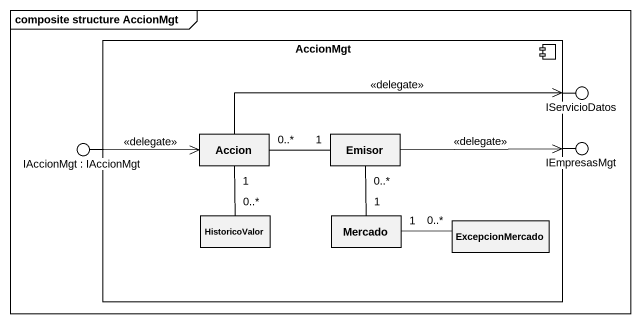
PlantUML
@startuml
mainframe composite structure AccionMgt
component AccionMgt {
  rectangle Accion
  rectangle Emisor
  rectangle HistoricoValor
  rectangle Mercado
  rectangle ExcepcionMercado
}
() IServicioDatos
() "IAccionMgt : IAccionMgt" as IAccionMgt
() IEmpresasMgt
AccionMgt -right- IServicioDatos
AccionMgt -left- IAccionMgt
AccionMgt -right- IEmpresasMgt
IAccionMgt -right-> Accion : <<delegate>>
Accion -right-> IServicioDatos : <<delegate>>
Accion "0..*" -right- "1" Emisor
Emisor -right-> IEmpresasMgt : <<delegate>>
Emisor "0..*" -- "1" Mercado
HistoricoValor "0..*" -up- "1" Accion
ExcepcionMercado "0..*" -left- "1" Mercado
@enduml
